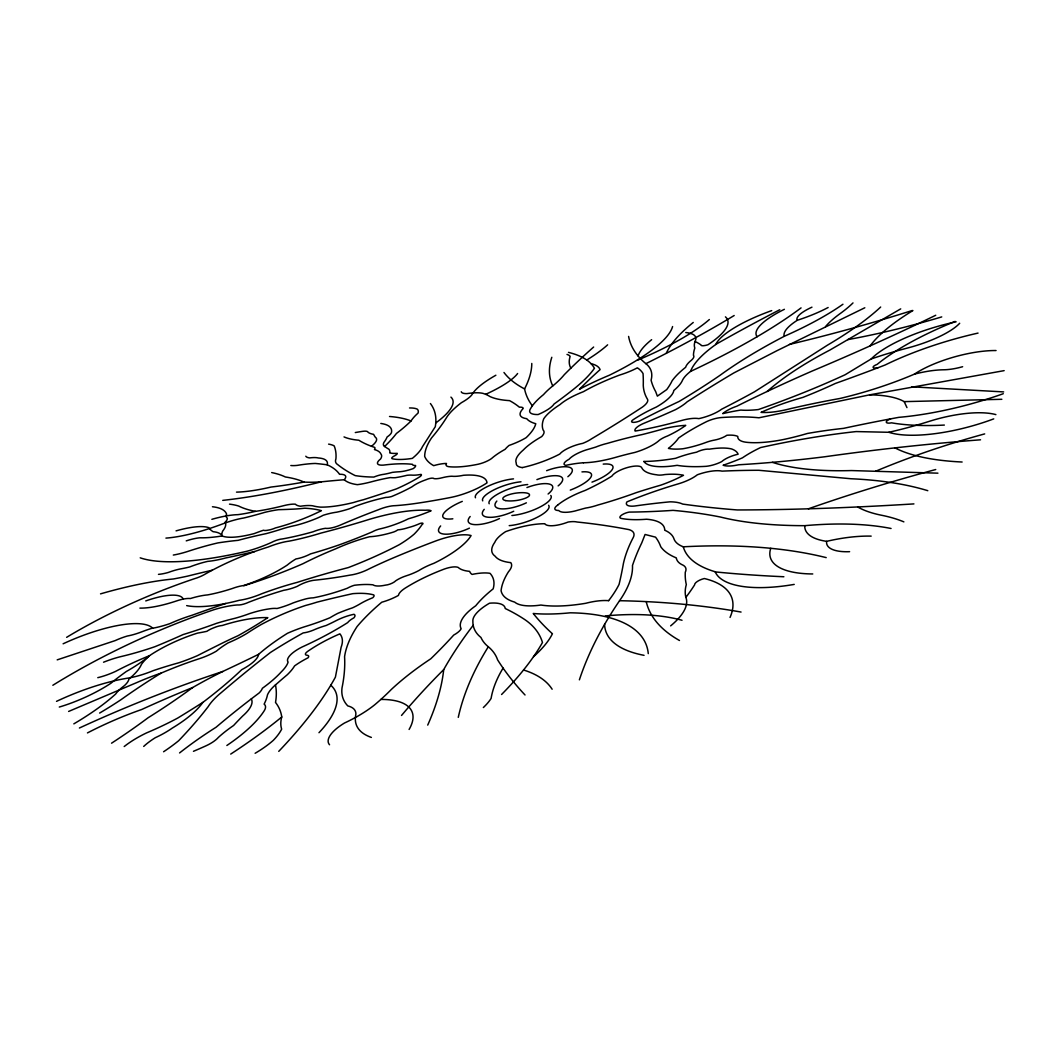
<?xml version="1.0" encoding="UTF-8"?>
<svg xmlns="http://www.w3.org/2000/svg" width="1057" height="1057" viewBox="0 0 1057 1057"><rect width="100%" height="100%" fill="white"/><g stroke="black" fill="none" stroke-linecap="round" stroke-linejoin="round"><path stroke-width="1.5" d="M956.136 321.79A82.472 24.219 -15.8 0 0 871.193 358.957L845.098 374.759A283.593 75.087 -17.9 0 1 758.331 409.561A64.371 18.828 -17.1 0 1 740.812 410.076A85.022 26.319 -17.8 0 0 722.737 413.644A21.14 6.329 -17.5 0 1 736.954 406.152A927.266 363.991 -11.4 0 1 812.159 371.047A693.683 151.098 -18.9 0 0 935.736 315.263M900.709 308.869L829.943 350.026A263.444 80.702 -15.2 0 0 767.144 391.486M864.811 307.772L777.106 350.62L733.835 372.936A1984.623 724.877 -4 0 0 687.182 401.792A41.963 11.984 -18.3 0 1 675.661 409.574A295.247 75.694 -19 0 1 645.206 422.76A14.745 4.334 -18.4 0 0 635.151 431.071A147.927 40.879 -18 0 0 681.276 420.58A23.069 6.897 -18.1 0 1 698.836 418.638A22.699 6.672 -17.9 0 0 721.68 409.178A434.837 108.633 -19.5 0 0 754.513 391.803L827.446 345.177A270.248 69.67 -18.4 0 0 880.666 307.032M68.626 711.44L136.683 682.624A103.005 33.864 -23.7 0 1 161.1 673.124A157.229 53.141 -23.6 0 1 199.601 658.603A29.041 9.103 -22.8 0 0 216.381 651.152A49.6 16.04 -22.5 0 1 228.035 642.933A48.226 14.943 -22.5 0 0 247.179 633.235A135.851 45.464 -21.9 0 1 261 624.647A94.152 30.97 -22.1 0 1 305.579 605.463A71.453 21.92 -21.5 0 0 316.928 602.173A621.476 246.77 -25.3 0 1 352.747 593.664A80.913 26.465 -21.9 0 1 373.689 594.906A8.258 2.669 -21.3 0 1 372.698 597.773A30.679 10.108 -21.3 0 0 360.662 603.534A29.53 9.473 -21.5 0 1 352.549 607.828A67.463 22.607 -21.6 0 0 337.725 613.39A47.539 15.789 -21.5 0 0 329.916 617.777A93.148 29.054 -21.6 0 1 306.768 626.088A56.166 18.669 -22.1 0 0 287.478 633.288A136.723 46.944 -21.6 0 0 258.608 654.323A29.424 9.579 -22.7 0 1 241.749 669.662A314.378 92.831 -24.4 0 1 202.825 702.416A72.999 23.981 -23.8 0 1 172.238 728.128A41.897 13.966 -23.8 0 1 155.247 737.733A42.888 14.838 -23.8 0 0 143.699 746.427M57.197 659.859L115.187 640.595A28.341 8.416 -23.3 0 1 127.342 636.023A29.57 8.615 -22.9 0 0 141.915 631.769A64.953 19.713 -23.2 0 1 151.415 628.426A43.35 12.658 -22.6 0 0 170.005 623.577A59.641 18.22 -22.8 0 1 191.898 615.306A893.297 378.948 -26.5 0 1 225.802 603.455M1004.15 370.637L869.581 394.856L758.939 417.792A193.708 62.376 -18.7 0 0 721.429 417.541A15.036 4.532 -17.8 0 0 706.842 421.492A123.154 38.62 -17.2 0 0 678.594 438.034A85.511 25.579 -18.8 0 1 668.434 448.406A45.874 13.886 -17.9 0 0 682.743 448.789A42.875 12.975 -17.9 0 0 706.248 442.355A15.393 4.783 -17.8 0 1 714.73 440.056A12.076 3.7 -17.7 0 0 726.899 435.259A28.671 8.932 -17.8 0 1 737.786 436.435A37.761 11.693 -17.2 0 0 747.259 442.368A72.457 22.184 -17 0 0 781.533 439.91A95.13 28.83 -17 0 0 807.376 433.476A238.71 83.965 -17.4 0 1 843.446 428.376A947.891 458.791 -17.6 0 1 898.767 417.356A141.242 42.412 -15.6 0 0 1003.278 393.706M869.581 394.856A122.374 39.201 -17 0 1 904.197 401.634L1001.851 399.295M993.739 418.876A89.013 28.169 -15.4 0 1 888.818 432.287L856.157 431.573A403.021 153.305 -17.9 0 0 760.578 447.56A71.572 23.346 -17 0 0 742.424 457.853A84.732 26.134 -17.8 0 1 723.12 465.239A22.488 7.174 -17.5 0 0 738.632 464.776A578.324 148.852 -15.4 0 0 824.632 456.783A3843.384 2599.586 -58.9 0 1 980.526 439.804M937.929 473.166L851.44 470.563A261.264 79.394 -15.3 0 1 772.39 462.332M911.914 386.836L1003.648 391.909M904.197 401.634L906.959 407.619M996.051 350.541A59.668 18.233 -15.5 0 0 914.45 374.125A137.014 39.241 -16.6 0 1 839.932 398.476A385.488 139.392 -17.4 0 0 790.742 408.583A44.42 13.226 -17.1 0 1 761.04 412.375A98.433 30.891 -16.9 0 1 802.831 397.419A189.428 52.506 -17.6 0 0 835.453 383.414A482.256 116.534 -17.8 0 0 885.158 364.982A145.47 44.962 -15.4 0 1 978.042 333.087M914.45 374.125A49.877 15.379 -15.9 0 1 943.227 369.791A28.05 8.39 -15.6 0 0 962.636 366.713M878.023 367.73A5.998 1.77 -16.3 0 1 873.108 367.36A5.998 1.77 -16.3 0 1 877.112 364.401A192.374 58.267 -14.9 0 1 955.158 321.407M871.193 358.957A156.925 48.754 -16 0 1 907.183 348.123A57.012 16.093 -16.2 0 0 959.69 323.257M870.122 345.89A226.29 65.23 -14.7 0 1 912.904 310.573M941.734 316.902A234.852 59.298 -16.4 0 1 847.82 339.614M912.363 310.481A413.868 94.8 -17 0 1 789.46 344.41M825.53 326.587A135.587 37.299 -15.9 0 1 839.694 313.929A147.412 38.211 -17.8 0 0 852.999 302.923M842.944 304.244A166.729 42.399 -17.9 0 1 784.254 336.311A356.856 108.197 -15.2 0 0 719.989 375.341A418.427 103.626 -20.1 0 1 679.149 401.435A571.943 202.918 -15.2 0 0 639.353 421.109A6.567 1.903 -18.4 0 1 632.35 422.245A6.567 1.903 -18.4 0 1 633.553 419.47A79.909 23.65 -18 0 1 656.41 407.011A53.445 15.023 -18.6 0 0 673.811 390.482A71.678 19.832 -18.6 0 0 682.254 380.758A62.799 17.546 -17.6 0 1 690.525 371.417A156.713 43.363 -16.8 0 1 716.263 344.133A1758.729 622.903 -6.2 0 1 779.749 309.754M784.254 336.311A60.857 16.436 -16.8 0 1 797.282 320.297A32.397 8.588 -16.9 0 1 811.948 307.177M828.133 307.495A61.24 15.855 -17.3 0 1 797.282 320.297M801.061 307.891A312.053 75.734 -19.1 0 1 690.525 371.417M757.156 336.734A71.651 19.079 -17 0 1 784.386 309.305M715.774 344.476A78.152 20.929 -17.2 0 1 771.702 310.613M685.782 332.545A56.801 14.864 -18.4 0 1 695.057 341.451A110.549 29.16 -17.2 0 0 694.819 348.044A240.877 64.2 -16.2 0 0 693.458 355.297A23.756 6.395 -18.2 0 1 691.291 360.318A44.526 12.169 -17.7 0 0 685.649 367.281A131.094 36.823 -17.1 0 0 672.093 380.837A212.378 57.593 -19.8 0 1 666.703 389.61L657.362 396.15L655.684 391.618A681.144 175.052 -13.7 0 1 651.086 380.163A182.795 49.481 -19.7 0 0 646.752 364.401A696.193 165.169 -14.2 0 1 628.611 336.43M695.057 341.451A305.777 83.688 -20.2 0 1 700.923 344.899A6.778 1.797 -17.9 0 0 707.899 344.78A96.24 24.906 -18.4 0 0 725.432 316.862M593.638 347.04A1822.519 497.266 -8.2 0 0 564.227 374.746A134.028 33.996 -19.9 0 1 552.758 385.924A124.356 33.679 -18.3 0 0 543.496 394.618A110.602 30.151 -18.5 0 0 530.561 408.649A30.389 8.218 -19.1 0 0 538.145 414.542A25.976 7.016 -19.3 0 0 554 404.065A427.305 101.01 -21.2 0 0 574.638 388.368A189.573 48.093 -20 0 0 594.444 368.285A290.556 76.13 -20.9 0 0 568.494 352.377M552.758 385.924A527.179 132.442 -15.5 0 1 551.807 357.292M570.846 368.166A196.007 49.864 -17.5 0 1 570.159 356.394A43.496 11.006 -19.2 0 0 567.001 354.425M607.63 344.833A123.352 30.349 -19.4 0 1 586.754 360.041M638.071 355.958A114.301 30.032 -17.6 0 1 651.64 339.68M734.179 315.514A473.43 104.379 -19.9 0 1 645.867 363.674M666.267 353.342A256.124 68.269 -16.3 0 1 693.247 322.464M709.353 319.531A139.299 34.564 -18.8 0 1 637.305 360.305M672.582 326.547A137.185 34.551 -19.1 0 1 609.374 375.222A126.814 35.661 -18.3 0 0 579.434 389.267A1111.145 324.763 -11.2 0 1 600.085 369.62A88.867 23.36 -19.4 0 0 591.008 363.648M461.262 391.751A23.611 5.932 -19.6 0 0 466.903 393.614A47.671 12.274 -19.9 0 1 482.996 393.389A157.955 41.197 -20.7 0 1 489.787 396.454A144.981 36.691 -18.5 0 0 509.553 400.629A483.749 130.54 -22.9 0 1 519.344 407.17A12.037 3.224 -19.4 0 1 523.228 408.451A42.425 11.468 -19 0 0 526.743 418.678A100.904 27.376 -18.6 0 0 535.754 423.698A99.345 27.257 -20 0 1 526.122 437.677A31.314 8.707 -19.5 0 1 509.051 445.446A42.452 12.116 -19.2 0 0 505.14 449.304A50.247 14.507 -19.4 0 0 491.518 458.553A12.803 3.633 -19.8 0 1 478.055 464.248A67.939 18.854 -19.6 0 1 448.657 466.666A16.78 4.704 -19.9 0 1 446.49 463.455A22.263 6.276 -20.2 0 0 433.687 465.661A189.599 51.74 -18.7 0 1 424.676 456.399A227.691 62.773 -18.4 0 1 431.626 437.836A523.413 123.008 -23 0 0 447.111 416.683A110.153 29.12 -19.1 0 1 461.407 402.691A32.093 8.126 -19.9 0 0 472.135 394.459A74.915 19.224 -19.1 0 1 495.865 375.235M517.6 373.517A58.663 14.653 -19.7 0 1 485.625 394.327M532.371 405.809A627.633 157.044 -15.1 0 1 524.563 388.91A597.205 140.304 -15.6 0 1 503.978 372.487M531.777 363.449A497.424 119.415 -22.5 0 1 524.563 388.91M430.41 403.536A420.382 104.735 -22.8 0 1 435.273 426.737L422.39 446.807A74.558 19.845 -20.7 0 1 412.336 458.381A56.919 15.181 -20 0 1 392.438 458.791A5.681 1.533 -20.4 0 1 394.895 455.646A5.866 1.572 -20.4 0 0 397.234 453.334A34.207 9.064 -20.2 0 1 389.729 452.898A50.538 13.384 -20.8 0 0 388.817 449.159A278.374 71.414 -18.4 0 1 385.237 446.9A33.983 8.905 -20.2 0 1 383.955 442.355A98.697 25.223 -21 0 0 387.087 437.003A19.806 5.1 -20.4 0 0 391.539 432.247A82.116 20.995 -20.9 0 0 380.811 423.461M450.929 397.115A93.518 23.677 -20.5 0 1 435.761 422.945M140.224 557.832A207.687 54.264 -20.9 0 0 247.021 551.226A47.512 13.186 -21.6 0 0 271.305 542.532A10.411 2.96 -21.6 0 1 282.417 538.938A121.317 33.031 -20.9 0 0 312.938 531.816A19.687 5.695 -21.3 0 1 325.358 528.315A14.587 4.175 -21.1 0 0 339.68 525.355A266.364 86.766 -20.9 0 1 378.049 509.87A19.449 5.655 -20.7 0 1 395.278 505.656A161.166 44.407 -19.6 0 0 416.181 503.383A297.413 77.874 -19 0 0 449.635 497.662A35.079 10.213 -20 0 0 487 482.864A64.781 19.039 -20.3 0 0 463.508 475.28A26.874 7.65 -19.9 0 1 451.854 476.231A22.554 6.501 -20.2 0 0 441.879 477.83A13.503 3.832 -20.1 0 1 433.951 478.596A6.501 1.85 -20.2 0 0 425.892 479.786A18.92 5.417 -20.3 0 0 412.005 486.788A65.64 18.167 -20.6 0 1 391.579 496.539A10.279 2.92 -20.5 0 1 386.003 497.371A73.25 21.444 -20.9 0 0 355.311 506.303A17.533 4.928 -20.9 0 1 348.11 509.21A46.231 12.829 -20.8 0 1 336.773 512.169A32.054 9.143 -21.2 0 0 323.204 515.274A23.439 6.527 -21.2 0 1 313.691 519.568A43.311 11.957 -21.2 0 1 295.894 525.342A53.26 15.234 -21.6 0 0 282.932 528.645A101.498 27.178 -21.2 0 1 266.298 533.6A208.559 62.429 -22.7 0 0 238.116 540.338A251.487 73.845 -23.5 0 0 217.874 542.915A121.7 34.775 -22.5 0 0 187.485 551.529A39.889 10.662 -22 0 1 173.308 555.057M384.563 446.516A224.018 55.334 -21.7 0 0 396.415 433.476A159.937 39.347 -21.1 0 0 411.028 420.963A88.933 23.082 -19.5 0 1 418.043 413.102A50.591 12.763 -20.4 0 0 417.37 409.218A42.835 10.834 -20.4 0 0 409.535 407.962M389.518 416.484A227.797 59.417 -21.8 0 1 411.028 420.963M344.027 436.911A147.504 36.599 -19.6 0 0 358.838 440.227A405.095 99.318 -17.8 0 0 374.733 447.415A18.986 4.968 -20.6 0 1 374.469 449.582A75.708 20.043 -21 0 1 380.969 454.1A38.911 10.319 -20.7 0 1 380.573 458.989A18.973 5.1 -20.4 0 0 383.532 465.106A121.436 34.141 -21.2 0 1 412.468 464.34A10.953 3.012 -20.2 0 0 415.546 465.503A9.936 2.735 -20.4 0 1 413.181 468.621A20.268 5.562 -20.3 0 1 398.793 471.792A66.631 18.722 -20.8 0 0 392.266 472.387A28.103 7.637 -20.4 0 1 382.198 474.567A12.592 3.475 -20.6 0 0 373.861 477.064A196.126 51.093 -19.4 0 1 355.178 475.597A748.924 180.906 -15.9 0 1 337.659 464.552A52.625 13.767 -20.4 0 1 335.888 459.055A401.079 98.829 -23.4 0 0 334.171 445.882A72.55 18.498 -21.2 0 0 328.595 444.138M371.483 446.279A33.718 8.694 -20.7 0 0 375.42 437.334A263.999 67.186 -18.5 0 1 373.61 434.335A58.584 14.824 -20 0 1 368.008 432.181A13.53 3.435 -20.5 0 0 362.908 431.309A121.925 32.027 -21.1 0 0 355.297 432.551M305.803 456.228A29.9 7.584 -20.7 0 0 309.714 457.906A30.785 7.914 -21.1 0 1 318.249 457.972A54.845 14.203 -21.2 0 1 327.208 464.816A269.112 71.083 -22.8 0 1 339.535 474.302A23.637 6.342 -21 0 1 344.278 479.733A105.713 28.433 -20 0 0 357.398 484.661A44.856 12.129 -20.5 0 0 372.209 481.596A84.547 24.126 -20.9 0 1 390.377 477.579A38.898 10.689 -20.2 0 0 395.358 477.685A54.145 14.745 -20.2 0 0 406.971 475.306A25.606 7.201 -20.5 0 1 412.455 475.161A25.659 7.135 -20.2 0 0 421.122 474.382A7.095 1.995 -20.3 0 1 420.144 476.575A66.776 18.313 -20.6 0 1 396.454 488.876A350.224 84.507 -20.1 0 1 363.397 499.723A67.067 19.422 -21 0 0 353.408 502.551A76.685 20.902 -20.6 0 1 320.245 507.122A108.594 29.504 -20.3 0 1 312.753 505.801A42.425 11.759 -21.5 0 0 300.465 506.237A40.774 11.085 -20.9 0 1 295.392 504.189A24.707 6.738 -21.4 0 0 283.937 505.616A115.002 29.702 -20.9 0 1 255.464 511.35A77.822 20.228 -21.2 0 1 237.944 514.653A57.924 15.591 -22 0 0 211.862 519.317M327.208 464.816A687.896 189.969 -25.6 0 0 315.29 463.455A95.989 25.328 -21.5 0 0 297.189 465.397A34.789 8.813 -20.8 0 1 290.82 465.503M344.278 479.733A809.768 257.023 -26.4 0 0 322.477 481.728A141.453 36.268 -20.1 0 1 304.02 482.084A276.868 66.234 -19.8 0 1 271.028 487.052A99.596 24.958 -20.9 0 1 236.504 492.126M304.02 482.084A278.48 74.307 -23.1 0 0 285.364 476.984A265.479 69.154 -23 0 0 271.689 472.571M321.341 481.807A306.398 72.193 -20 0 1 222.75 500.371M255.464 511.35A247.259 63.711 -19.8 0 1 238.75 506.078A157.136 41.646 -22.7 0 0 229.501 504.149M165.936 538.105A81.349 20.942 -21.6 0 0 222.512 523.955A38.726 10.517 -21.8 0 1 243.784 517.996A128.452 32.833 -21.1 0 0 264.633 512.394A62.759 17.335 -21.7 0 1 278.559 509.685A482.666 114.975 -18.6 0 0 292.181 509.183A126.932 33.586 -20.5 0 0 304.746 508.206A178.659 50.736 -22.5 0 1 321.381 510.663A66.895 18.114 -21.2 0 1 275.533 527.905A9.711 2.695 -21.5 0 1 268.055 530.152A9.434 2.616 -21.5 0 1 263.497 530.231A78.694 22.554 -21.8 0 0 254.261 533.574A54.026 14.626 -21.4 0 1 222.102 535.965A98.829 26.042 -21.3 0 1 199.932 537.788A28.367 7.663 -22.2 0 0 186.243 540.867M176.07 530.865A55.347 14.758 -22.3 0 1 208.744 527.654A141.493 37.761 -20.8 0 0 213.118 531.697A61.2 16.568 -22.3 0 1 222.102 535.965A57.818 15.776 -21.4 0 1 222.776 530.931A54.29 14.441 -22.2 0 0 224.996 522.33A21.999 5.827 -21.9 0 0 227.242 518.049A29.979 7.941 -21.5 0 1 226.634 514.31A104.458 27.31 -22.4 0 0 212.444 506.752M254.671 551.543A456.65 108.752 -20 0 1 225.498 558.017A52.758 14.547 -21.8 0 1 207.661 561.386A41.804 11.852 -22.3 0 0 189.679 566.962A56.919 15.525 -22 0 1 181.698 568.692A28.116 7.875 -22.5 0 0 168.235 572.484A25.579 7.003 -22.3 0 1 158.471 574.361M100.534 593.862A223.859 65.904 -24 0 1 173.295 578.985A159.118 42.386 -21.5 0 0 187.842 576.065A562.826 190.207 -25.6 0 1 212.206 570.238M66.631 637.331A211.691 65.613 -23 0 1 194.607 578.655A14.243 4.03 -22.2 0 0 205.719 573.792A99.86 29.649 -22 0 1 268.201 547.024A31.869 9.209 -21.7 0 1 289.142 541.131A109.968 30.243 -20.9 0 0 321.288 532.992A275.388 70.964 -20.3 0 0 369.25 519.383A97.984 29.755 -21.1 0 1 425.297 510.24A17.057 5.087 -20.5 0 1 431.124 510.782A54.594 15.855 -20.4 0 1 408.478 518.762A40.285 11.772 -20.6 0 1 379.423 529.029A9.592 2.854 -20.8 0 0 372.355 531.83A174.55 47.842 -20.9 0 1 339.02 544.936A153.357 42.465 -20.9 0 1 310.639 553.855A16.238 4.756 -21.5 0 1 295.934 558.955A38.448 11.521 -21.4 0 0 287.306 565.033A59.126 17.071 -21.9 0 1 243.493 585.565A20.704 6.17 -22.2 0 0 232.144 588.564A71.229 20.4 -21.9 0 1 207.595 594.906A40.972 12.129 -22.6 0 0 190.352 598.539A20.559 5.998 -22.6 0 0 176.334 601.01A60.857 17.189 -22.4 0 1 139.894 608.119M243.823 585.737A157.916 43.786 -21.5 0 0 302.976 563.698A133.539 42.24 -21.3 0 1 335.373 548.953A68.956 21.18 -21.2 0 1 369.633 536.718A44.222 13.041 -20.6 0 0 393.389 532.094A5.827 1.744 -20.7 0 0 397.736 529.874A19.343 5.774 -20.6 0 0 408.438 527.562A21.246 6.342 -20.5 0 0 419.906 523.519A3.263 0.978 -20.5 0 1 422.747 523.228A3.263 0.978 -20.5 0 1 422.007 524.616A112.452 33.216 -21.3 0 1 414.172 534.115A68.058 20.321 -21 0 1 399.348 544.646A146.249 42.108 -21.1 0 1 348.255 567.596A398.251 143.329 -23.1 0 0 297.268 582.354A130.632 41.923 -22.3 0 0 261.713 593.757A33.071 9.87 -22 0 1 239.278 600.31A97.244 28.209 -21.8 0 1 186.666 605.608M103.546 662.211A47.221 14.428 -23.6 0 1 120.511 656.688A123.207 35.555 -22.6 0 0 154.917 646.699A230.32 63.222 -22.6 0 0 183.112 634.57A193.735 54.554 -22 0 0 216.579 623.326A125.942 40.576 -23 0 1 234.773 618.345A56.483 17.004 -22.1 0 0 249.769 613.536A50.392 15.895 -22.4 0 1 268.584 608.977A26.755 8.377 -22.2 0 1 277.026 608.502A34.855 10.715 -21.8 0 0 293.225 602.886A54.092 17.308 -22 0 1 306.226 598.804A19.924 6.289 -21.8 0 1 313.189 597.852A76.699 23.426 -21.3 0 0 347.291 588.26A11.587 3.686 -21.3 0 1 354.372 585.274A77.967 25.276 -21.8 0 1 372.989 584.825A21.193 6.765 -21 0 0 385.501 585.129A7.373 2.365 -21 0 0 395.82 580.729A15.472 5.008 -20.9 0 1 406.284 575.801A24.958 7.928 -20.8 0 0 418.744 570.621A30.798 10.015 -20.6 0 1 433.951 563.275A68.745 21.378 -20.7 0 0 471.092 535.542A38.277 12.129 -20.5 0 0 434.586 541.395A430.846 163.293 -20.6 0 0 395.622 556.907A200.553 68.467 -20.7 0 0 369.435 568.719A20.73 6.408 -21.1 0 1 350.039 575.114A232.025 66.181 -20.1 0 1 313.942 580.267A15.815 4.875 -21.7 0 0 297.242 586.358A20.783 6.302 -21.7 0 1 283.844 590.268A147.663 47.922 -22.4 0 0 248.857 602.173A11.151 3.369 -22.1 0 1 237.468 604.961A53.497 16.423 -22.6 0 0 213.95 609.704A278.982 94.06 -23.4 0 0 52.85 685.266M73.831 723.86A125.875 37.761 -24.3 0 0 115.715 693.96A37.286 11.852 -23.4 0 1 124.382 685.663A26.782 8.297 -23.7 0 0 128.835 679.136A64.318 19.528 -23.8 0 0 141.413 664.43A68.124 21.378 -22.8 0 1 149.499 655.67A64.477 20.281 -23 0 1 197.659 633.077A82.631 24.694 -22.2 0 0 206.908 631.306A10.729 3.316 -22.6 0 1 213.976 627.726A11.046 3.409 -22.6 0 1 222.208 625.506A80.715 25.725 -22.8 0 1 267.831 617.658A183.984 53.497 -22.8 0 1 238.036 635.719A167.535 57.025 -22.6 0 0 219.235 644.664A993.593 486.748 -22 0 0 197.54 655.604A70.845 21.668 -22.8 0 1 178.765 662.805A178.237 59.866 -24 0 0 153.265 670.64A44.936 13.781 -23.2 0 1 127.646 678.171A107.008 34.207 -24.3 0 0 56.523 701.346M59.298 707.041A64.675 19.449 -23.8 0 0 110.76 683.364A180.866 59.998 -22.8 0 1 126.338 671.486A69.339 20.691 -23.5 0 0 149.499 655.67A126.206 40.813 -23.5 0 0 115.411 671.472A32.516 9.79 -23.4 0 1 97.786 677.669M161.1 673.124A362.023 133.803 -22.3 0 0 120.921 699.747A181.13 53.233 -24.1 0 1 99.622 713.065M79.407 728.009A579.011 237.164 -25.8 0 1 222.816 671.472M87.454 732.911A146.025 50.419 -24.3 0 1 141.678 709.511A497.477 201.491 -24.7 0 1 192.651 687.539A203.895 73.131 -22.8 0 1 224.652 670.574A574.123 145.404 -22.6 0 0 258.608 654.323M192.651 687.539A311.128 89.753 -24.2 0 1 148.046 717.795A311.577 90.545 -24.7 0 1 111.553 743.19M202.825 702.416A612.796 158.603 -24.3 0 1 177.682 718.086A120.736 38.475 -23.6 0 1 146.5 732.924A49.732 17.071 -24 0 0 124.198 746.533M163.584 751.752A100.138 33.229 -24.2 0 0 178.646 740.732A521.947 149.975 -26.2 0 0 208.189 706.631A71.242 24.549 -22.7 0 1 221.587 692.335A1782.776 901.053 -5.9 0 1 270.46 652.46A280.554 103.758 -21.2 0 1 303.2 632.918A15.089 4.902 -21.9 0 0 313.11 630.236A34.973 11.64 -21.9 0 1 326.164 625.48A75.959 24.06 -21.8 0 0 335.65 620.908A24.787 8.218 -21.6 0 1 354.029 614.289A11.984 3.937 -21.6 0 1 353.923 617.83A13.358 4.426 -21.5 0 0 347.687 622.599A136.63 42.663 -22.1 0 1 302.091 647.003A24.139 8.112 -22.1 0 0 288.099 662.065A50.168 16.701 -22.8 0 1 281.241 671.922A97.046 31.842 -23.1 0 1 262.361 688.305A25.487 8.654 -22.9 0 1 259.163 692.943A732.422 330.312 -17.8 0 0 216.077 727.242A235.235 90.757 -22.7 0 0 179.571 752.941M193.457 751.302A158.801 52.255 -23.4 0 0 206.392 745.634A19.528 6.844 -23.6 0 0 218.403 737.39A86.938 31.657 -22.9 0 1 233.597 725.485A410.79 163.875 -19.8 0 1 242.674 716.012A46.667 15.987 -23.3 0 0 251.275 698.915M275.454 684.87A328.476 107.84 -25.6 0 1 275.507 702.469A244.326 84.335 -25.2 0 1 281.757 716.99A293.199 93.32 -24.2 0 1 230.717 754.077M281.757 716.99A126.444 46.151 -21.5 0 0 281.664 729.132A74.439 26.438 -23.6 0 1 273.38 740.283A62.852 22.382 -23.4 0 1 255.133 753.284M226.859 745.489A114.764 39.017 -23.8 0 0 264.25 710.727A27.786 9.685 -23.1 0 0 264.131 704.121A137.133 46.164 -24 0 0 267.447 694.938A46.191 16.093 -22.3 0 1 277.291 683.324A426.275 168.988 -19.4 0 1 287.24 674.776A65.508 21.827 -22.8 0 0 294.573 665.91A45.372 15.644 -22.1 0 1 308.036 657.798A7.544 2.537 -22.2 0 0 307.428 655.3A7.227 2.431 -22.1 0 1 307.838 651.271A74.783 25.844 -21.7 0 1 339.892 633.843A95.87 31.961 -22.6 0 1 341.134 647.188L335.413 677.114A570.991 172.899 -26.1 0 1 278.744 751.368M533.494 656.714A123.061 44.553 -21 0 0 552.428 633.751A1166.003 351.585 -10.6 0 1 533.243 613.483A153.794 52.718 -18.6 0 0 570.238 612.809A212.84 82.684 -21.3 0 1 648.271 653.609M371.364 737.416A110.338 41.54 -21 0 1 355.839 714.585A47.895 17.612 -22.7 0 0 347.806 705.917A151.6 55.096 -20.5 0 1 342.045 687.737A829.904 248.897 -28.2 0 0 344.569 656.741A291.124 103.256 -18.9 0 1 357.094 626.537A246.043 87.533 -19.4 0 1 381.775 602.213A25.83 8.39 -21.1 0 0 398.463 595.395A19.753 6.501 -20.8 0 1 404.91 588.3A82.856 27.958 -20.5 0 1 444.389 569.023A14.798 4.836 -20.5 0 1 458.236 567.464A56.602 18.418 -19.8 0 0 469.638 571.348A49.111 16.225 -19.8 0 0 472.043 574.427A38.052 12.816 -20.4 0 1 489.999 573.317A122.678 41.183 -21.3 0 1 493.157 588.868A131.808 46.997 -19.2 0 0 475.729 605.753A55.294 19.515 -20 0 0 461.156 628.717A15.868 5.589 -20.8 0 1 453.717 635.072A558.122 166.795 -24.4 0 1 430.767 658.802A224.454 88.563 -19.8 0 0 391.235 689.56A214.109 73.039 -23.2 0 1 374.707 704.794A68.15 24.549 -22.3 0 1 344.516 723.001A36.11 13.635 -22.2 0 0 329.559 744.762M330.775 685.227A136.604 48.305 -23.6 0 1 318.976 732.712M473.206 625.308A1106.573 443.372 -9.3 0 0 443.702 669.61A792.552 252.623 -27.7 0 1 427.715 725.102M401.528 715.457A1346.037 620.129 -6.6 0 1 443.702 669.61M380.864 699.43A90.955 34.366 -22.6 0 1 409.099 729.449M605.357 615.914A225.947 91.14 -20.7 0 1 682.029 620.274M679.479 640.489A350.594 127.487 -14.8 0 1 646.223 601.618M619.547 600.706A1287.466 609.612 -32.4 0 1 741.063 612.056M644.057 655.327A161.589 60.659 -17.3 0 1 604.604 624.357M579.381 679.836A1439.898 547.605 -5.3 0 1 621.12 598.434A236.636 82.261 -21.2 0 0 632.482 565.508A1024.946 354.267 -9.2 0 1 641.784 542.822L645.074 534.472L655.538 537.154A274.463 95.368 -21.2 0 1 660.731 546.707A159.224 54.581 -16.8 0 0 676.308 557.885A57.355 20.347 -17.6 0 0 682.941 565.112A31.591 11.402 -18.5 0 1 685.28 572.233A328.106 118.49 -14.6 0 0 686.31 584.587A154.454 57.369 -16.4 0 0 685.861 597.39A80.583 30.177 -19.1 0 1 670.64 625.876M523.545 669.993A201.596 79.486 -22.4 0 1 552.124 689.23M501.573 694.502A393.904 134.252 -23.5 0 0 542.479 642.497A283.144 103.863 -23 0 0 525.223 619.878A778.586 282.536 -27.9 0 0 505.206 608.502A33.85 11.891 -20.5 0 0 489.497 603.203A39.585 13.966 -20.1 0 0 472.889 621.384A143.21 50.881 -19 0 0 480.948 637.45A163.822 58.901 -18.7 0 0 488.321 646.765A200.196 73.858 -22.7 0 1 497.596 659.845A1970.697 552.005 -7.3 0 0 525.025 694.977M483.353 707.543A66.181 25.276 -21.4 0 0 491.095 698.439A302.461 120.26 -17.1 0 1 503.079 668.103M458.276 717.359A889.875 356.183 -11 0 1 488.321 646.765M685.861 597.39A387.298 132.416 -21.8 0 0 694.581 584.904A9.354 3.448 -18 0 1 704.332 578.523A140.502 53.537 -19.3 0 1 730.043 617.42M794.217 584.402A105.317 38.277 -16.7 0 1 715.166 571.758M783.871 576.752A1040.339 270.037 -12.8 0 1 715.827 571.956A196.179 68.203 -16.1 0 1 683.284 546.799A77.108 26.61 -17.4 0 1 673.864 538.542A89.475 31.049 -19.1 0 0 664.721 530.231A64.503 21.972 -19 0 0 646.448 519.238A86.991 28.103 -18 0 1 621.688 518.498A7.465 2.458 -18.7 0 1 621.04 515.552A7.465 2.458 -18.7 0 1 629.232 512.09A450.85 126.298 -16.3 0 0 673.032 510.359A707.873 279.695 -24.6 0 1 720.544 517.058A364.625 112.874 -15.1 0 0 804.76 525.673A256.692 101.842 -18 0 1 891.064 528.487M683.284 546.799A555.387 236.821 -22.3 0 1 826.204 557.62M812.754 573.951A97.508 35.528 -16.1 0 1 770.764 548.306M804.76 525.673A79.883 28.433 -15.9 0 0 826.653 541.343A89.237 33.983 -16.5 0 1 871.166 536.124M849.603 551.675A44.46 16.265 -16 0 1 826.653 541.343M903.867 521.867A216.038 83.041 -17.7 0 0 881.062 515.155A168.71 57.435 -14.8 0 1 857.637 506.95M808.394 508.8A932.908 477.262 -12.4 0 1 935.722 469.533M913.922 503.898A1521.631 310.362 -13.1 0 1 737.284 509.95A973.471 240.335 -13.2 0 1 682.637 504.07A49.032 16.436 -18.5 0 0 670.072 501.824A450.692 175.872 -21 0 0 636.684 505.735A16.251 5.272 -18.5 0 1 626.96 501.864A186.93 65.745 -18.2 0 1 677.999 483.947A24.602 7.861 -18.1 0 0 697.343 474.778A25.011 8.126 -17.9 0 1 722.063 471.131A737.654 304.429 -23.1 0 1 758.834 470.286L850.925 478.742A408.147 160.426 -19.3 0 1 927.795 490.686M875.487 471.303A366.29 142.893 -14 0 1 984.688 433.898M962.121 462.015A246.981 77.161 -14.1 0 1 894.975 447.877M995.892 414.608A67.238 22.369 -15.5 0 0 929.275 421.347A152.882 46.283 -16.1 0 1 888.818 432.287M944.35 425.073A191.357 57.659 -14.9 0 1 891.566 422.826A6.501 2.074 -16 0 1 886.281 422.205A6.501 2.074 -16 0 1 890.694 418.863M145.747 600.918A44.539 12.869 -22.9 0 1 183.165 599.108M63.116 643.792A82.314 24.271 -23.6 0 1 152.67 628.215M527.72 484.529A28.341 8.641 -19.6 0 0 509.395 488.823A26.029 7.928 -19.6 0 0 500.622 492.562A24.152 7.346 -19.6 0 0 493.593 496.764A21.999 6.686 -19.7 0 0 489.206 503.766M521.009 481.794A28.143 8.509 -19.7 0 0 502.855 486.075A25.83 7.809 -19.7 0 0 494.121 489.774A23.967 7.24 -19.7 0 0 487.132 493.949A21.84 6.593 -19.7 0 0 482.732 500.873M513.517 478.874A27.905 8.377 -19.7 0 0 495.535 483.128A25.619 7.676 -19.7 0 0 486.881 486.801A23.782 7.122 -19.7 0 0 479.918 490.937A21.655 6.487 -19.8 0 0 475.491 497.781M526.928 487.554A22.144 6.778 -19.5 0 1 543.562 483.657A24.311 7.452 -19.5 0 1 549.574 484.132A26.187 8.02 -19.5 0 1 552.534 486.207A28.499 8.733 -19.5 0 1 548.094 494.015M536.903 479.614A22.012 6.699 -19.4 0 1 553.458 475.729A24.166 7.359 -19.4 0 1 559.47 476.152A26.029 7.928 -19.4 0 1 562.456 478.187A28.314 8.628 -19.4 0 1 558.136 485.89M546.614 470.682A21.84 6.593 -19.3 0 1 563.064 466.784A23.967 7.24 -19.3 0 1 569.062 467.181A25.817 7.795 -19.3 0 1 572.075 469.163A28.09 8.482 -19.3 0 1 567.86 476.72M496.843 501.044A28.46 8.707 -19.6 0 0 496.592 507.651A26.174 8.007 -19.6 0 0 501.441 508.853A24.311 7.452 -19.6 0 0 508.945 508.351A22.184 6.804 -19.6 0 0 526.386 502.815M513.728 511.244A22.303 6.871 -19.7 0 1 496.209 516.807A24.443 7.531 -19.7 0 1 488.704 517.283A26.306 8.099 -19.7 0 1 483.881 516.041A28.618 8.813 -19.7 0 1 484.238 509.329M499.499 518.564A22.369 6.91 -19.9 0 1 481.926 524.14A24.522 7.571 -19.9 0 1 474.434 524.602A26.399 8.152 -19.9 0 1 469.665 523.321A28.711 8.866 -19.8 0 1 470.167 516.516M469.427 528.143A22.342 6.897 -20.2 0 1 451.907 533.706A24.496 7.544 -20.1 0 1 444.521 534.129A26.359 8.126 -20.1 0 1 439.884 532.82A28.671 8.826 -20.1 0 1 440.65 525.937M509.21 525.646A29.16 9.143 -19.6 0 0 528.606 521.048A26.835 8.416 -19.6 0 0 537.762 517.032A24.932 7.835 -19.6 0 0 544.897 512.539A22.739 7.148 -19.6 0 0 548.623 505.286M511.892 515.512A28.79 8.918 -19.5 0 0 531.05 510.941A26.491 8.218 -19.5 0 0 540.087 506.977A24.628 7.637 -19.5 0 0 547.13 502.577A22.461 6.976 -19.5 0 0 550.789 495.482M581.958 471.898A22.223 6.818 -19.1 0 1 591.312 473.932A24.377 7.478 -19.1 0 1 590.823 477.249A26.253 8.06 -19.1 0 1 586.741 481.424A28.539 8.747 -19.2 0 1 570.278 490.104M591.973 482.137A28.539 8.747 -19 0 0 608.343 473.496A26.253 8.046 -18.9 0 0 612.333 469.361A24.39 7.478 -18.9 0 0 612.73 466.084A22.223 6.818 -18.9 0 0 603.217 464.102M452.845 518.802A21.906 6.619 -20.1 0 1 443.094 517.243A24.034 7.267 -20.1 0 1 443.279 514.098A25.883 7.835 -20 0 1 446.952 510.042A28.169 8.535 -20 0 1 462.292 501.375M643.885 461.447A102.476 30.534 -17.8 0 0 675.648 458.289A44.486 14.124 -18 0 1 696.537 452.198A10.147 3.171 -17.9 0 1 709.366 449.172A48.133 15.313 -18 0 1 731.51 448.921A60.408 19.237 -18.1 0 1 738.116 454.206A16.489 5.272 -17.6 0 0 721.68 461.632A15.789 5.008 -17.8 0 1 706.168 466.322A119.666 36.427 -17.3 0 1 677.114 465.331A55.862 17.163 -17.9 0 1 643.885 461.447M583.451 462.768A60.989 18.722 -19.3 0 0 565.825 465.344A11.706 3.501 -19 0 1 569.036 459.267A20.493 6.117 -18.9 0 1 586.093 449.938A160.809 44.156 -18.8 0 0 595.818 447.058A23.73 7.095 -18.8 0 1 607.392 443.359A164.443 52.401 -18.9 0 1 642.22 434.546A187.736 51.159 -18.2 0 0 664.959 428.429A56.074 17.071 -18.3 0 1 685.742 425.363A54.303 15.961 -18.4 0 1 667.575 435.96A14.547 4.4 -18.2 0 0 659.409 440.227A28.447 8.522 -18.5 0 1 634.9 452.422A126.774 40.681 -18.8 0 0 614.566 457.668A56.629 16.714 -18.6 0 1 583.451 462.768M522.317 467.59A46.97 13.516 -19.3 0 0 559.774 454.048A18.749 5.523 -19 0 1 582.751 443.359A18.458 5.351 -19 0 0 591.616 438.774A613.972 141.955 -21.3 0 0 642.379 407.104A28.79 8.126 -18.6 0 0 647.346 399.017A386.267 104.551 -15.5 0 1 643.264 385.184A2205.642 450.784 -28.5 0 0 643.052 373.597A179.611 48.847 -19.8 0 0 637.358 367.823A29.437 7.769 -18.6 0 1 619.759 375.01A85.498 23.769 -18.4 0 0 583.438 391.671A38.633 10.596 -18.8 0 0 560.065 404.54A72.735 20.255 -18.7 0 0 543.76 418.77A154.745 43.178 -18 0 0 543.206 430.173A31.789 8.945 -19.5 0 1 541.66 436.607A66.327 19.251 -18.9 0 0 523.347 449.965A55.796 16.212 -19 0 0 516.265 463.006A33.362 9.724 -19.2 0 0 522.317 467.59M608.607 600.667A40.866 15.075 -19.4 0 0 585.763 603.283A105.951 36.691 -18.8 0 1 540.907 605.04A48.979 17.097 -19.5 0 1 514.68 602.094A89.554 30.838 -19.2 0 1 501.084 590.638A191.515 66.578 -18.1 0 1 508.509 571.718A37.735 12.578 -20.3 0 0 510.769 562.628A74.479 24.324 -19.3 0 1 495.125 556.193A62.482 20.347 -19.4 0 1 494.808 542.32A36.995 11.957 -19.6 0 1 505.616 531.645A53.286 17.414 -19.8 0 1 544.831 523.73A20.427 6.567 -19.3 0 0 568.124 522.039A20.796 6.804 -19.3 0 1 577.056 522.013A1377.654 530.072 -31.4 0 1 629.007 529.623A34.405 11.653 -19 0 1 633.024 537.934A511.06 180.007 -13.6 0 0 623.392 563.592A3613.566 718.218 -32.4 0 1 619.085 584.362A229.686 79.275 -21.1 0 1 608.607 600.667M557.752 505.008A12.42 3.924 -19.2 0 0 558.757 510.518A21.787 6.91 -19.1 0 0 575.127 510.967A205.098 72.114 -19.4 0 1 585.618 508.073A25.196 7.994 -18.9 0 0 598.024 504.982A154.692 46.297 -18.7 0 0 636.103 492.694A245.568 88.22 -18.4 0 1 660.757 485.163A57.58 18.009 -18.4 0 0 683.496 475.306A59.787 19.396 -18.5 0 0 664.893 474.553A15.128 4.77 -18.2 0 1 656.635 474.791A69.683 21.589 -17.8 0 1 641.824 467.907A15.974 4.968 -18.6 0 0 627.884 467.405A15.974 4.968 -18.6 0 0 611.937 476.073A101.71 30.455 -19.3 0 1 585.248 490.395A44.42 14.177 -19 0 0 557.752 505.008M505.708 500.582A31.631 9.592 -19.5 0 0 515.274 500.635A20.4 6.21 -19.5 0 0 520.216 499.789A12.512 3.832 -19.5 0 0 525.197 498.283A5.351 1.638 -19.5 0 0 529.438 495.403A12.552 3.845 -19.6 0 0 528.896 493.883A20.545 6.302 -19.7 0 0 526.545 492.998A32.054 9.857 -19.8 0 0 516.965 492.985A20.506 6.276 -19.7 0 0 512.09 493.83A12.499 3.818 -19.7 0 0 507.162 495.323A5.311 1.612 -19.7 0 0 502.934 498.164A12.459 3.792 -19.6 0 0 503.409 499.684A20.374 6.197 -19.5 0 0 505.708 500.582"/></g></svg>
